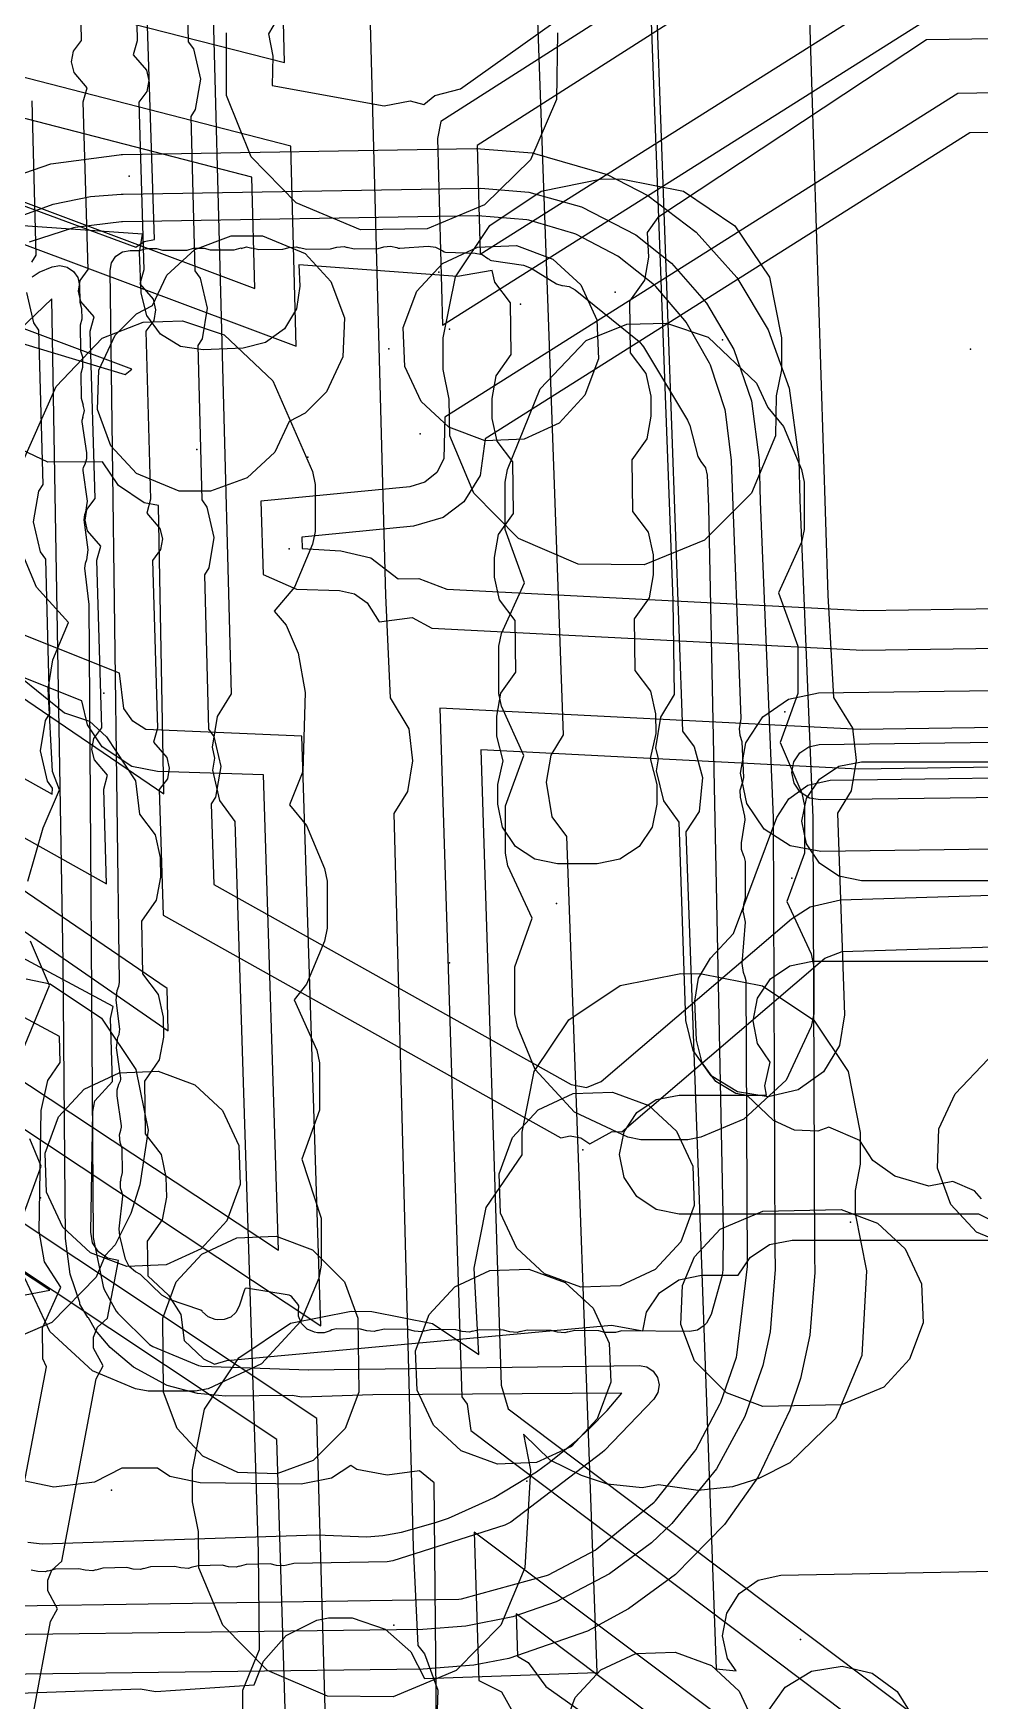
# Model space of a CAD drawing. Header units: metres. Extents: x 17722 to 17999, y 13535 to 15917.
# Drawn here: x 17781.11 to 17804.96, y 14743.12 to 14785.15 of the extents above; entities that cross this region are included whole.
import ezdxf

# ---------------------------------------------------------------- set-up
doc = ezdxf.new("R2010")
doc.units = ezdxf.units.M
for name, color, linetype in [('AI_GREENING_EXCLUSIONS', 1, 'Continuous'), ('AI_GREENING_LAWN', 82, 'Continuous'), ('AI_GREENING_REJECTED', 6, 'Continuous')]:
    doc.layers.add(name, color=color, linetype=linetype)

msp = doc.modelspace()

# ---------------------------------------------------------------- linework, layer by layer
at = {"layer": 'AI_GREENING_EXCLUSIONS'}
for points in [[(17788.296, 14830.503), (17788.583, 14818.963), (17788.708, 14816.383), (17789.178, 14815.604), (17789.27, 14814.791), (17789.141, 14814.024), (17788.793, 14813.467), (17789.283, 14794.973), (17789.408, 14792.393), (17789.879, 14791.615), (17789.971, 14790.802), (17789.842, 14790.034), (17789.493, 14789.477), (17789.984, 14770.984), (17790.109, 14768.403), (17790.579, 14767.625), (17790.671, 14766.812), (17790.542, 14766.044), (17790.194, 14765.487), (17790.684, 14746.994), (17790.806, 14744.517), (17790.969, 14744.303), (17791.31, 14743.386), (17791.271, 14742.4)], [(17773.05, 14783.693), (17783.694, 14779.764), (17783.906, 14779.906), (17784.165, 14779.957), (17783.035, 14814.577)], [(17772.8, 14788.158), (17787.445, 14784.415), (17787.256, 14791.839)], [(17772.272, 14743.01), (17783.805, 14743.423), (17784.196, 14743.359), (17786.678, 14743.526), (17786.915, 14744.12), (17787.481, 14744.764), (17788.261, 14745.151), (17788.553, 14745.21), (17789.147, 14745.21), (17789.98, 14744.925), (17790.624, 14744.359), (17790.969, 14743.679), (17795.319, 14743.835), (17794.562, 14764.909), (17794.191, 14765.402), (17794.045, 14766.281), (17794.163, 14766.959), (17794.471, 14767.468), (17793.639, 14790.627)], [(17796.638, 14790.709), (17797.469, 14767.559), (17797.766, 14767.168), (17797.973, 14766.394), (17797.889, 14765.539), (17797.56, 14765.026), (17798.318, 14743.924), (17798.826, 14743.875), (17798.61, 14744.186), (17798.485, 14744.757), (17798.588, 14745.333), (17798.903, 14745.826), (17799.383, 14746.161), (17799.955, 14746.286), (17805.783, 14746.401)], [(17772.651, 14769.483), (17782.956, 14763.718), (17782.885, 14766.098), (17782.984, 14766.453), (17782.652, 14766.839), (17782.59, 14767.105), (17782.636, 14767.375), (17782.839, 14767.648), (17782.714, 14771.874), (17782.812, 14772.229), (17782.48, 14772.615), (17782.419, 14772.881), (17782.464, 14773.15), (17782.668, 14773.424), (17782.543, 14777.65), (17782.641, 14778.005), (17782.309, 14778.391), (17782.248, 14778.657), (17782.293, 14778.926), (17782.497, 14779.2), (17782.371, 14783.426), (17782.47, 14783.781), (17782.138, 14784.167), (17782.076, 14784.433), (17782.122, 14784.702), (17782.325, 14784.976), (17782.246, 14789.217)], [(17783.646, 14789.181), (17783.726, 14784.967), (17783.628, 14784.613), (17783.96, 14784.227), (17784.021, 14783.961), (17783.976, 14783.691), (17783.772, 14783.418), (17783.898, 14779.191), (17783.799, 14778.837), (17784.131, 14778.451), (17784.193, 14778.185), (17784.147, 14777.915), (17783.944, 14777.642), (17784.069, 14773.415), (17783.97, 14773.061), (17784.303, 14772.675), (17784.364, 14772.409), (17784.319, 14772.139), (17784.115, 14771.866), (17784.24, 14767.639), (17784.142, 14767.285), (17784.474, 14766.899), (17784.535, 14766.633), (17784.49, 14766.363), (17784.286, 14766.09), (17784.38, 14762.922), (17794.403, 14757.315), (17794.643, 14757.364), (17794.911, 14757.311), (17795.139, 14757.16), (17795.697, 14757.468), (17795.941, 14757.467), (17801.061, 14761.841), (17801.494, 14762.008), (17806.942, 14762.176)], [(17808.592, 14789.081), (17800.887, 14789.006), (17791.384, 14782.928), (17791.296, 14782.499), (17791.423, 14777.8), (17803.719, 14785.549), (17804.1, 14785.632), (17812.048, 14785.769)], [(17800.546, 14789.484), (17801.14, 14770.994), (17801.28, 14768.414), (17801.755, 14767.638), (17801.851, 14766.826), (17801.727, 14766.057), (17801.382, 14765.499), (17801.559, 14760.411), (17801.433, 14759.64), (17801.023, 14758.977), (17800.389, 14758.521), (17799.63, 14758.342), (17798.859, 14758.468), (17798.196, 14758.878), (17797.74, 14759.512), (17797.561, 14760.271), (17797.387, 14765.272), (17797.001, 14765.806), (17796.821, 14766.565), (17796.869, 14766.867), (17796.802, 14767.146), (17796.925, 14767.917), (17797.275, 14768.488), (17797.242, 14770.858), (17796.551, 14789.258)], [(17808.601, 14788.081), (17801.184, 14788.008), (17792.301, 14782.328), (17792.375, 14779.584), (17803.05, 14786.323), (17803.778, 14786.603), (17812.031, 14786.769)], [(17784.971, 14786.857), (17785.015, 14784.943), (17785.146, 14784.76), (17785.321, 14783.999), (17785.191, 14783.23), (17785.083, 14783.057), (17785.186, 14779.167), (17785.317, 14778.984), (17785.492, 14778.223), (17785.363, 14777.454), (17785.255, 14777.282), (17785.358, 14773.391), (17785.488, 14773.208), (17785.663, 14772.447), (17785.534, 14771.678), (17785.426, 14771.506), (17785.529, 14767.615), (17785.66, 14767.432), (17785.835, 14766.671), (17785.705, 14765.902), (17785.598, 14765.73), (17785.658, 14763.697), (17794.665, 14758.658), (17795.054, 14758.582), (17795.422, 14758.733), (17800.217, 14762.829), (17800.694, 14763.132), (17801.454, 14763.308), (17806.902, 14763.476)], [(17786.39, 14742.594), (17786.39, 14743.386), (17786.808, 14744.416), (17786.785, 14746.88), (17786.198, 14765.284), (17785.815, 14765.819), (17785.639, 14766.58), (17785.689, 14766.882), (17785.624, 14767.16), (17785.751, 14767.93), (17786.104, 14768.5), (17785.618, 14786.863)], [(17772.803, 14782.858), (17787.736, 14777.268), (17787.599, 14782.31), (17772.693, 14786.156)], [(17787.258, 14785.509), (17787.039, 14785.14), (17787.148, 14784.578), (17787.13, 14783.84), (17789.956, 14783.324), (17790.609, 14783.448), (17790.956, 14783.357), (17791.232, 14783.587), (17791.876, 14783.753), (17795.773, 14786.535)], [(17773.154, 14783.794), (17786.696, 14778.725), (17786.62, 14781.53), (17772.572, 14785.154)], [(17811.048, 14785.097), (17803.623, 14784.992), (17796.848, 14780.514), (17796.586, 14780.131), (17796.62, 14779.51), (17796.514, 14778.935), (17796.136, 14778.402), (17796.155, 14777.101), (17796.549, 14776.579), (17796.671, 14776.007), (17796.679, 14775.507), (17796.573, 14774.931), (17796.195, 14774.399), (17796.214, 14773.097), (17796.608, 14772.576), (17796.73, 14772.004), (17796.738, 14771.504), (17796.632, 14770.928), (17796.254, 14770.395), (17796.273, 14769.094), (17796.667, 14768.572), (17796.79, 14768), (17796.797, 14767.5), (17796.657, 14766.871), (17796.823, 14766.219), (17796.823, 14765.719), (17796.709, 14765.145), (17796.384, 14764.658), (17795.897, 14764.333), (17795.323, 14764.219), (17794.323, 14764.219), (17793.749, 14764.333), (17793.262, 14764.658), (17792.937, 14765.145), (17792.823, 14765.719), (17792.823, 14766.219), (17792.954, 14766.819), (17792.797, 14767.441), (17792.79, 14767.941), (17792.896, 14768.517), (17793.274, 14769.05), (17793.254, 14770.351), (17792.861, 14770.872), (17792.738, 14771.445), (17792.731, 14771.944), (17792.837, 14772.52), (17793.215, 14773.053), (17793.195, 14774.354), (17792.802, 14774.876), (17792.679, 14775.448), (17792.672, 14775.948), (17792.777, 14776.524), (17793.155, 14777.056), (17793.136, 14778.358), (17792.743, 14778.879), (17792.679, 14779.178), (17791.805, 14779.024), (17787.806, 14779.314), (17787.831, 14778.783), (17787.742, 14778.205), (17787.438, 14777.704), (17786.966, 14777.358), (17786.398, 14777.218), (17785.395, 14777.174), (17784.819, 14777.263), (17784.319, 14777.567), (17783.973, 14778.039), (17783.833, 14778.607), (17783.789, 14779.633), (17783.86, 14780.094), (17777.469, 14780.539)], [(17794.32, 14785.167), (17794.3, 14783.486), (17793.642, 14781.962), (17792.482, 14780.828), (17791.038, 14780.224), (17789.357, 14780.204), (17787.736, 14780.882), (17786.602, 14782.042), (17785.978, 14783.583), (17785.978, 14785.167)], [(17812.082, 14783.769), (17804.415, 14783.637), (17791.486, 14775.475), (17791.462, 14774.426), (17791.278, 14774.082), (17790.975, 14773.836), (17790.602, 14773.723), (17786.849, 14773.363), (17786.908, 14771.511), (17787.741, 14771.143), (17788.829, 14771.111), (17789.209, 14771.024), (17789.527, 14770.797), (17789.832, 14770.32), (17790.658, 14770.427), (17791.155, 14770.159), (17802.021, 14769.603), (17809.993, 14769.723)], [(17781.078, 14779.388), (17781.185, 14779.56), (17781.082, 14783.45)], [(17812.1, 14782.769), (17804.712, 14782.642), (17792.501, 14774.933), (17792.374, 14774.004), (17791.958, 14773.343), (17791.445, 14772.952), (17790.697, 14772.728), (17787.878, 14772.457), (17787.887, 14772.171), (17788.859, 14772.111), (17789.619, 14771.936), (17790.307, 14771.4), (17790.829, 14771.412), (17791.531, 14771.141), (17802.039, 14770.604), (17809.978, 14770.723)], [(17780.259, 14781.417), (17781.554, 14781.861), (17783.275, 14782.092), (17783.322, 14782.102), (17783.357, 14782.103), (17783.358, 14782.103), (17792.276, 14782.253), (17793.685, 14782.145), (17795.571, 14781.597), (17796.598, 14781.063), (17797.819, 14780.139), (17798.841, 14779.002), (17799.633, 14777.681), (17800.162, 14776.207), (17800.409, 14774.413), (17800.428, 14773.389), (17800.759, 14765.38), (17800.798, 14754.326), (17800.797, 14754.317), (17800.805, 14753.917), (17800.68, 14752.339), (17800.445, 14751.245), (17800.182, 14750.443), (17799.38, 14748.766), (17798.528, 14747.561), (17797.295, 14746.307), (17796.111, 14745.44), (17795.076, 14744.875), (17793.095, 14744.188), (17792.21, 14744.019), (17790.939, 14743.917), (17774.922, 14743.718)], [(17780.623, 14780.486), (17781.612, 14780.844), (17782.555, 14781.038), (17783.323, 14781.099), (17783.338, 14781.102), (17783.373, 14781.103), (17783.375, 14781.103), (17792.393, 14781.25), (17793.601, 14781.149), (17794.928, 14780.783), (17796.297, 14780.072), (17797.197, 14779.356), (17798.081, 14778.352), (17798.763, 14777.188), (17799.213, 14775.892), (17799.409, 14774.393), (17799.429, 14773.351), (17799.759, 14765.376), (17799.798, 14754.537), (17799.808, 14753.996), (17799.683, 14752.418), (17799.499, 14751.57), (17799.046, 14750.286), (17798.328, 14748.972), (17797.207, 14747.589), (17796.692, 14747.105), (17795.632, 14746.318), (17794.285, 14745.618), (17793.198, 14745.241), (17792.011, 14744.999), (17790.927, 14744.917), (17774.933, 14744.718)], [(17773.151, 14779.655), (17783.423, 14776.552), (17783.591, 14776.684), (17772.278, 14780.919)], [(17773.286, 14770.618), (17781.589, 14765.973), (17781.597, 14766.123), (17781.466, 14766.306), (17781.291, 14767.067), (17781.42, 14767.836), (17781.528, 14768.008), (17781.425, 14771.899), (17781.295, 14772.082), (17781.12, 14772.843), (17781.249, 14773.612), (17781.357, 14773.784), (17781.254, 14777.674), (17781.123, 14777.858), (17780.948, 14778.619)], [(17780.976, 14747.119), (17781.331, 14747.079), (17788.254, 14747.301), (17789.521, 14747.252), (17789.923, 14747.286), (17790.387, 14747.368), (17791.252, 14747.612), (17791.578, 14747.725), (17792.601, 14748.184), (17792.724, 14748.242), (17793.793, 14748.894), (17794.11, 14749.131), (17794.798, 14749.681), (17795.139, 14749.993), (17795.575, 14750.438), (17795.948, 14750.876), (17789.67, 14750.83), (17787.87, 14750.775), (17787.645, 14750.815), (17785.954, 14750.803), (17785.248, 14750.864), (17784.487, 14751.073), (17783.634, 14751.527), (17783.052, 14752.024), (17782.682, 14752.465), (17782.504, 14752.771), (17782.484, 14752.786), (17782.286, 14753.122), (17782.282, 14753.164), (17782.037, 14753.873), (17781.924, 14754.773), (17781.864, 14761.743), (17781.578, 14778.46), (17780.757, 14777.672)], [(17780.741, 14774.106), (17781.688, 14776.247), (17782.848, 14777.469), (17783.878, 14777.876), (17784.872, 14777.903), (17785.922, 14777.551), (17787.146, 14776.392), (17788.149, 14774.106), (17788.214, 14773.784), (17788.214, 14772.596), (17788.149, 14772.274), (17787.695, 14771.191), (17787.179, 14770.588), (17787.483, 14770.235), (17787.783, 14769.525), (17787.965, 14768.536), (17787.9, 14766.544), (17787.566, 14765.704), (17787.997, 14765.187), (17788.45, 14764.104), (17788.515, 14763.782), (17788.515, 14762.594), (17788.45, 14762.272), (17787.997, 14761.188), (17787.683, 14760.789), (17788.259, 14759.523), (17788.324, 14759.2), (17788.324, 14758.013), (17787.876, 14756.775), (17788.369, 14755.285), (17788.369, 14754.098), (17788.304, 14753.775), (17787.851, 14752.692), (17786.863, 14751.618), (17785.517, 14750.987), (17785.194, 14750.922), (17784.007, 14750.922), (17783.684, 14750.987), (17782.601, 14751.44), (17781.527, 14752.428), (17780.896, 14753.775)], [(17773.346, 14773.515), (17784.397, 14765.983), (17784.264, 14773.25), (17783.906, 14773.321), (17783.257, 14773.754), (17782.857, 14774.353), (17781.476, 14774.341), (17780.825, 14774.652)], [(17772.798, 14762.891), (17788.356, 14752.574), (17787.881, 14767.437), (17783.948, 14767.607), (17783.616, 14767.814), (17783.39, 14768.131), (17783.285, 14769.026), (17770.597, 14774.087)], [(17773.169, 14763.819), (17787.294, 14754.48), (17786.911, 14766.465), (17784.242, 14766.544), (17783.594, 14766.672), (17782.846, 14767.171), (17782.478, 14767.719), (17782.337, 14768.328), (17770.401, 14773.088)], [(17780.977, 14763.782), (17781.361, 14765.128), (17781.774, 14766.082), (17781.598, 14766.544), (17781.483, 14768.634), (17781.6, 14769.361), (17781.999, 14770.3), (17781.194, 14771.191), (17780.741, 14772.274)], [(17778.447, 14770.812), (17781.898, 14768.021), (17782.531, 14767.817), (17782.957, 14767.416), (17783.683, 14766.313), (17783.785, 14765.473), (17784.181, 14764.953), (17784.305, 14764.381), (17784.315, 14763.881), (17784.211, 14763.305), (17783.835, 14762.771), (17783.86, 14761.442), (17784.255, 14760.922), (17784.38, 14760.351), (17784.389, 14759.851), (17784.286, 14759.275), (17783.91, 14758.74), (17783.934, 14757.412), (17784.33, 14756.892), (17784.454, 14756.32), (17784.464, 14755.82), (17784.36, 14755.244), (17783.984, 14754.71), (17784, 14753.832), (17784.516, 14753.349), (17784.829, 14752.855), (17784.913, 14752.207), (17785.398, 14751.74), (17785.678, 14751.605), (17785.987, 14751.697), (17795.687, 14752.589), (17796.473, 14752.446), (17796.567, 14752.921), (17796.893, 14753.407), (17797.379, 14753.733), (17797.953, 14753.847), (17798.877, 14753.847), (17799.177, 14754.296), (17799.664, 14754.621), (17800.238, 14754.735), (17806.272, 14754.735), (17804.939, 14755.39), (17797.387, 14755.39), (17796.813, 14755.504), (17796.326, 14755.829), (17796.001, 14756.316), (17795.887, 14756.89), (17796.001, 14757.464), (17796.326, 14757.95), (17796.813, 14758.276), (17797.387, 14758.39), (17799.594, 14758.39), (17799.549, 14758.62), (17799.679, 14759.218), (17799.365, 14759.688), (17799.251, 14760.262), (17799.365, 14760.836), (17799.69, 14761.322), (17800.177, 14761.647), (17800.751, 14761.762), (17808.304, 14761.762)], [(17774.08, 14767.228), (17784.507, 14760.005), (17784.487, 14761.08), (17771.615, 14769.854)], [(17810.914, 14764.66), (17800.957, 14764.528), (17800.19, 14764.671), (17799.535, 14765.096), (17799.093, 14765.739), (17798.931, 14766.502), (17799.073, 14767.269), (17799.498, 14767.924), (17800.141, 14768.366), (17800.904, 14768.528), (17811.679, 14768.671)], [(17810.023, 14767.723), (17801.952, 14767.604), (17791.36, 14768.145), (17791.915, 14750.781), (17792.045, 14750.598), (17792.142, 14749.934), (17803.352, 14741.483)], [(17811.428, 14765.967), (17800.94, 14765.828), (17800.671, 14765.878), (17800.442, 14766.027), (17800.287, 14766.252), (17800.231, 14766.519), (17800.28, 14766.788), (17800.429, 14767.017), (17800.654, 14767.171), (17800.921, 14767.228), (17811.696, 14767.371)], [(17810.038, 14766.723), (17801.901, 14766.606), (17792.394, 14767.091), (17792.906, 14751.081), (17793.079, 14750.48), (17803.682, 14742.487)], [(17780.684, 14740.519), (17781.548, 14745.117), (17781.719, 14745.442), (17781.477, 14745.891), (17781.475, 14746.164), (17781.576, 14746.417), (17781.834, 14746.641), (17782.698, 14751.239), (17782.87, 14751.564), (17782.628, 14752.012), (17782.625, 14752.285), (17782.727, 14752.539), (17782.984, 14752.762), (17783.258, 14754.222), (17782.978, 14754.28), (17782.753, 14754.435), (17782.605, 14754.665), (17782.557, 14754.934), (17782.608, 14757.975), (17782.666, 14758.242), (17783.104, 14758.731), (17783.057, 14760.323), (17783.12, 14760.62), (17772.202, 14766.477)], [(17805.013, 14755.773), (17804.831, 14755.976), (17804.287, 14756.214), (17803.682, 14756.093), (17802.827, 14756.343), (17802.267, 14756.743), (17801.941, 14757.241), (17801.16, 14757.584), (17800.884, 14757.482), (17800.299, 14757.507), (17799.768, 14757.753), (17799.099, 14758.382), (17798.815, 14758.426), (17798.314, 14758.729), (17797.968, 14759.201), (17797.829, 14759.77), (17797.786, 14760.758), (17797.876, 14761.336), (17798.179, 14761.837), (17798.755, 14762.463), (17799.854, 14765.388), (17800.152, 14765.857), (17800.628, 14766.198), (17801.198, 14766.331), (17808.357, 14766.426)], [(17809.68, 14763.793), (17801.984, 14763.793), (17801.41, 14763.907), (17800.923, 14764.232), (17800.598, 14764.719), (17800.484, 14765.293), (17800.598, 14765.867), (17800.923, 14766.353), (17801.41, 14766.679), (17801.984, 14766.793), (17809.892, 14766.793)], [(17780.63, 14747.273), (17781.444, 14751.538), (17781.355, 14751.745), (17781.347, 14752.526), (17781.809, 14753.547), (17781.396, 14754.188), (17781.257, 14754.956), (17781.308, 14757.997), (17781.474, 14758.76), (17781.789, 14759.215), (17781.77, 14759.869), (17771.884, 14765.173)], [(17780.851, 14759.523), (17781.521, 14761.151), (17781.042, 14762.272)], [(17788.565, 14739.408), (17788.258, 14750.237), (17772.132, 14760.958)], [(17780.931, 14761.317), (17781.534, 14761.198), (17782.831, 14760.33), (17783.699, 14759.033), (17784.003, 14757.502), (17783.796, 14756.131), (17783.57, 14755.406), (17783.177, 14754.616), (17782.925, 14754.346), (17782.698, 14753.802), (17781.575, 14752.658), (17780.066, 14752.011)], [(17780.906, 14753.357), (17781.528, 14753.475), (17771.786, 14759.9)], [(17787.565, 14739.377), (17787.246, 14749.709), (17771.836, 14759.954)], [(17780.831, 14755.285), (17781.311, 14756.598), (17781.021, 14757.285)], [(17791.27, 14742.419), (17791.215, 14748.613), (17790.848, 14748.917), (17790.03, 14748.811), (17789.263, 14748.954), (17789.114, 14749.051), (17788.626, 14748.729), (17787.86, 14748.582), (17785.313, 14748.614), (17784.549, 14748.771), (17784.239, 14748.981), (17783.339, 14748.989), (17782.651, 14748.633), (17781.627, 14748.505), (17780.863, 14748.664)], [(17802.649, 14739.552), (17792.221, 14747.37), (17792.336, 14743.635), (17792.909, 14743.348), (17793.186, 14742.855)], [(17801.818, 14738.883), (17793.285, 14745.316), (17793.318, 14744.247), (17793.582, 14744.088), (17794.029, 14743.483), (17802.85, 14737.238)], [(17799.603, 14742.829), (17800.06, 14743.461), (17800.724, 14743.871), (17801.495, 14743.995), (17802.254, 14743.814), (17802.886, 14743.357), (17803.296, 14742.693)]]:
    msp.add_lwpolyline(points, dxfattribs=at)
for points in [[(17793.913, 14781.178), (17795.444, 14781.482), (17795.966, 14781.477), (17797.497, 14781.173), (17798.794, 14780.305), (17799.662, 14779.008), (17799.966, 14777.477), (17799.966, 14776.671), (17799.835, 14776.012), (17799.819, 14775.01), (17799.215, 14773.565), (17798.028, 14772.378), (17796.506, 14771.758), (17794.845, 14771.774), (17793.336, 14772.421), (17792.213, 14773.565), (17791.609, 14775.01), (17791.593, 14775.93), (17791.444, 14776.68), (17791.444, 14777.482), (17791.748, 14779.013), (17792.616, 14780.31), (17793.913, 14781.178)], [(17786.096, 14780.049), (17786.888, 14780.049), (17787.964, 14779.601), (17788.611, 14778.902), (17788.952, 14777.985), (17788.913, 14776.999), (17788.504, 14776.117), (17787.964, 14775.577), (17787.559, 14775.367), (17787.197, 14774.599), (17786.498, 14773.952), (17785.581, 14773.611), (17784.789, 14773.611), (17783.713, 14774.059), (17783.066, 14774.758), (17782.725, 14775.675), (17782.764, 14776.661), (17783.173, 14777.543), (17783.713, 14778.083), (17784.118, 14778.293), (17784.48, 14779.061), (17785.179, 14779.708), (17786.096, 14780.049)], [(17794.907, 14778.814), (17795.316, 14777.932), (17795.355, 14776.946), (17795.014, 14776.029), (17794.367, 14775.33), (17793.485, 14774.921), (17792.499, 14774.882), (17791.582, 14775.223), (17790.883, 14775.87), (17790.474, 14776.752), (17790.435, 14777.738), (17790.776, 14778.655), (17791.423, 14779.354), (17792.305, 14779.763), (17793.291, 14779.802), (17794.208, 14779.461), (17794.907, 14778.814)], [(17792.909, 14768.193), (17792.844, 14768.516), (17792.844, 14769.703), (17792.909, 14770.026), (17793.493, 14771.303), (17793, 14772.648), (17793, 14773.836), (17793.065, 14774.158), (17793.882, 14776.191), (17795.042, 14777.413), (17796.072, 14777.82), (17797.066, 14777.847), (17798.116, 14777.495), (17799.34, 14776.336), (17799.622, 14775.725), (17800.02, 14775.242), (17800.473, 14774.158), (17800.538, 14773.836), (17800.538, 14772.648), (17800.473, 14772.326), (17799.889, 14771.049), (17800.382, 14769.703), (17800.382, 14768.516), (17799.935, 14767.281), (17800.481, 14765.999), (17800.546, 14765.677), (17800.546, 14764.489), (17800.105, 14763.269), (17800.719, 14761.948), (17800.784, 14761.625), (17800.784, 14760.438), (17800.719, 14760.115), (17800.088, 14758.769), (17799.015, 14757.781), (17797.931, 14757.328), (17797.609, 14757.262), (17796.421, 14757.262), (17796.099, 14757.328), (17794.752, 14757.958), (17793.764, 14759.032), (17793.311, 14760.115), (17793.246, 14760.438), (17793.246, 14761.625), (17793.687, 14762.846), (17793.073, 14764.167), (17793.008, 14764.489), (17793.008, 14765.677), (17793.471, 14766.949), (17792.909, 14768.193)], [(17787.591, 14752.638), (17789.122, 14752.942), (17789.644, 14752.937), (17791.175, 14752.633), (17792.343, 14751.852), (17792.224, 14754.028), (17792.528, 14755.559), (17793.433, 14756.882), (17793.433, 14757.455), (17793.737, 14758.986), (17794.605, 14760.283), (17795.902, 14761.151), (17797.433, 14761.455), (17797.955, 14761.45), (17799.486, 14761.146), (17800.783, 14760.278), (17801.651, 14758.981), (17801.955, 14757.45), (17801.955, 14756.644), (17801.824, 14755.985), (17801.824, 14755.406), (17802.112, 14753.958), (17801.989, 14751.826), (17801.326, 14750.24), (17800.182, 14749.117), (17799.399, 14748.727), (17798.737, 14748.513), (17797.868, 14748.423), (17796.869, 14748.567), (17796.455, 14748.493), (17795.586, 14748.583), (17794.924, 14748.797), (17794.141, 14749.187), (17793.464, 14749.844), (17793.644, 14748.937), (17793.497, 14746.47), (17792.893, 14745.025), (17791.77, 14743.881), (17790.184, 14743.218), (17788.523, 14743.234), (17787.014, 14743.881), (17785.891, 14745.025), (17785.287, 14746.47), (17785.271, 14747.39), (17785.122, 14748.14), (17785.122, 14748.942), (17785.426, 14750.473), (17786.294, 14751.77), (17787.591, 14752.638)], [(17808.766, 14758.595), (17809.107, 14757.678), (17809.068, 14756.692), (17808.659, 14755.81), (17807.829, 14754.933), (17806.947, 14754.524), (17805.961, 14754.485), (17804.885, 14754.933), (17804.238, 14755.632), (17803.897, 14756.549), (17803.936, 14757.535), (17804.345, 14758.417), (17805.175, 14759.294), (17806.057, 14759.703), (17807.043, 14759.742), (17808.119, 14759.294), (17808.766, 14758.595)], [(17785.179, 14758.648), (17785.878, 14758.001), (17786.287, 14757.119), (17786.326, 14756.133), (17785.985, 14755.216), (17785.338, 14754.517), (17784.456, 14754.108), (17783.47, 14754.069), (17782.553, 14754.41), (17781.854, 14755.057), (17781.445, 14755.939), (17781.406, 14756.925), (17781.747, 14757.842), (17782.394, 14758.541), (17783.276, 14758.95), (17784.262, 14758.989), (17785.179, 14758.648)], [(17797.321, 14757.478), (17797.73, 14756.596), (17797.769, 14755.61), (17797.428, 14754.693), (17796.781, 14753.994), (17795.899, 14753.585), (17794.913, 14753.546), (17793.996, 14753.887), (17793.297, 14754.534), (17792.888, 14755.416), (17792.849, 14756.402), (17793.19, 14757.319), (17793.837, 14758.018), (17794.719, 14758.427), (17795.705, 14758.466), (17796.622, 14758.125), (17797.321, 14757.478)], [(17802.389, 14755.161), (17803.088, 14754.514), (17803.497, 14753.632), (17803.536, 14752.646), (17803.195, 14751.729), (17802.548, 14751.03), (17801.472, 14750.582), (17799.498, 14750.54), (17798.581, 14750.881), (17797.775, 14751.687), (17797.434, 14752.604), (17797.473, 14753.59), (17797.775, 14754.313), (17798.422, 14755.012), (17799.498, 14755.46), (17801.472, 14755.502), (17802.389, 14755.161)], [(17788.953, 14753.684), (17789.294, 14752.767), (17789.314, 14750.903), (17788.973, 14749.986), (17788.167, 14749.18), (17787.25, 14748.839), (17786.264, 14748.878), (17785.382, 14749.287), (17784.735, 14749.986), (17784.394, 14750.903), (17784.374, 14752.767), (17784.715, 14753.684), (17785.362, 14754.383), (17786.244, 14754.792), (17787.23, 14754.831), (17788.147, 14754.49), (17788.953, 14753.684)], [(17794.52, 14753.664), (17795.219, 14753.017), (17795.628, 14752.135), (17795.667, 14751.149), (17795.326, 14750.232), (17794.679, 14749.533), (17793.797, 14749.124), (17792.811, 14749.085), (17791.894, 14749.426), (17791.195, 14750.073), (17790.786, 14750.955), (17790.747, 14751.941), (17791.088, 14752.858), (17791.735, 14753.557), (17792.617, 14753.966), (17793.603, 14754.005), (17794.52, 14753.664)], [(17798.902, 14743.362), (17799.311, 14742.48), (17799.35, 14741.494), (17799.009, 14740.577), (17798.362, 14739.878), (17797.48, 14739.469), (17796.494, 14739.43), (17795.577, 14739.771), (17794.878, 14740.418), (17794.469, 14741.3), (17794.43, 14742.286), (17794.771, 14743.203), (17795.418, 14743.902), (17796.3, 14744.311), (17797.286, 14744.35), (17798.203, 14744.009), (17798.902, 14743.362)]]:
    msp.add_lwpolyline(points, close=True, dxfattribs=at)
at = {"layer": 'AI_GREENING_LAWN'}
for points in [[(17772.816, 14745.394), (17791.84, 14745.685), (17791.901, 14745.693), (17794.045, 14746.278), (17794.097, 14746.298), (17795.274, 14746.921), (17795.316, 14746.948), (17796.756, 14748.127), (17796.793, 14748.165), (17797.782, 14749.413), (17797.807, 14749.451), (17798.426, 14750.613), (17798.441, 14750.649), (17798.832, 14751.785), (17798.844, 14751.836), (17799.11, 14754.066), (17799.111, 14754.096), (17799.074, 14761.272), (17799.055, 14761.364), (17799.009, 14761.478), (17798.974, 14761.708), (17799.062, 14762.748), (17799.018, 14762.956), (17799.023, 14762.957), (17799.006, 14763.01), (17799.021, 14763.199), (17799.065, 14763.359), (17799.061, 14764.281), (17799.026, 14764.408), (17799.023, 14764.412), (17798.96, 14764.576), (17798.957, 14764.752), (17799.051, 14765.326), (17799.048, 14765.422), (17798.936, 14765.903), (17798.926, 14766.072), (17798.973, 14766.235), (17798.992, 14766.275), (17799.017, 14766.393), (17798.978, 14767.294), (17798.928, 14767.455), (17798.906, 14767.631), (17798.927, 14767.723), (17798.925, 14767.723), (17798.955, 14767.885), (17798.709, 14774.369), (17798.708, 14774.39), (17798.559, 14775.618), (17798.549, 14775.666), (17798.175, 14776.792), (17798.155, 14776.838), (17797.562, 14777.876), (17797.534, 14777.914), (17796.798, 14778.772), (17796.764, 14778.804), (17795.88, 14779.509), (17795.841, 14779.535), (17794.782, 14780.09), (17794.736, 14780.108), (17793.597, 14780.44), (17793.548, 14780.449), (17792.317, 14780.552), (17792.292, 14780.553), (17783.36, 14780.403), (17783.334, 14780.401), (17782.169, 14780.262), (17782.121, 14780.252), (17781.01, 14779.893)], [(17781.081, 14779.012), (17781.261, 14779.134), (17781.589, 14779.264), (17781.777, 14779.299), (17781.965, 14779.261), (17782.125, 14779.154), (17782.233, 14778.996), (17782.273, 14778.808), (17782.281, 14778.374), (17782.327, 14778.22), (17782.332, 14777.952), (17782.291, 14777.797), (17782.302, 14777.154), (17782.348, 14777), (17782.352, 14776.732), (17782.312, 14776.577), (17782.321, 14775.957), (17782.368, 14775.781), (17782.358, 14775.778), (17782.393, 14775.647), (17782.352, 14775.47), (17782.361, 14775.467), (17782.337, 14775.394), (17782.337, 14775.357), (17782.454, 14774.582), (17782.453, 14774.428), (17782.406, 14774.282), (17782.369, 14774.209), (17782.357, 14774.174), (17782.357, 14774.137), (17782.469, 14773.36), (17782.43, 14773.084), (17782.401, 14773.019), (17782.382, 14772.886), (17782.482, 14772.132), (17782.452, 14771.885), (17782.416, 14771.793), (17782.401, 14771.673), (17782.504, 14770.823), (17782.508, 14770.767), (17782.624, 14754.803), (17782.629, 14754.755), (17782.875, 14753.561), (17782.901, 14753.491), (17783.202, 14752.946), (17783.245, 14752.889), (17784.041, 14752.104), (17784.121, 14752.052), (17785.272, 14751.577), (17785.358, 14751.559), (17788.045, 14751.46), (17788.057, 14751.46), (17796.379, 14751.573), (17796.57, 14751.537), (17796.733, 14751.432), (17796.844, 14751.272), (17796.886, 14751.082), (17796.852, 14750.891), (17796.747, 14750.727), (17795.505, 14749.428), (17795.447, 14749.376), (17793.149, 14747.625), (17792.997, 14747.547), (17790.176, 14746.651), (17790.033, 14746.627), (17787.678, 14746.586), (17787.5, 14746.537), (17787.498, 14746.543), (17787.427, 14746.519), (17787.237, 14746.529), (17787.077, 14746.57), (17786.473, 14746.556), (17786.298, 14746.508), (17786.296, 14746.514), (17786.223, 14746.489), (17786.034, 14746.5), (17785.873, 14746.54), (17785.27, 14746.526), (17785.094, 14746.477), (17785.092, 14746.484), (17785.02, 14746.459), (17784.83, 14746.47), (17784.67, 14746.51), (17784.066, 14746.496), (17783.89, 14746.447), (17783.889, 14746.454), (17783.816, 14746.429), (17783.626, 14746.44), (17783.466, 14746.48), (17782.863, 14746.466), (17782.687, 14746.417), (17782.685, 14746.424), (17782.612, 14746.399), (17782.422, 14746.41), (17782.262, 14746.45), (17781.659, 14746.436), (17781.483, 14746.387), (17781.481, 14746.393), (17781.411, 14746.369), (17781.224, 14746.378), (17781.056, 14746.418)]]:
    msp.add_lwpolyline(points, dxfattribs=at)
msp.add_lwpolyline([(17783.306, 14758.745), (17783.317, 14758.78), (17783.318, 14758.816), (17783.208, 14759.577), (17783.245, 14759.847), (17783.276, 14759.918), (17783.294, 14760.048), (17783.196, 14760.785), (17783.224, 14761.027), (17783.266, 14761.138), (17783.282, 14761.229), (17783.049, 14779.177), (17783.086, 14779.371), (17783.194, 14779.536), (17783.358, 14779.646), (17783.552, 14779.683), (17783.791, 14779.682), (17783.952, 14779.726), (17784.214, 14779.727), (17784.369, 14779.686), (17784.993, 14779.691), (17785.148, 14779.735), (17785.416, 14779.737), (17785.571, 14779.695), (17786.172, 14779.699), (17786.348, 14779.744), (17786.351, 14779.733), (17786.483, 14779.768), (17786.617, 14779.735), (17786.619, 14779.746), (17786.795, 14779.703), (17787.397, 14779.709), (17787.556, 14779.755), (17787.745, 14779.772), (17787.818, 14779.75), (17787.82, 14779.756), (17787.997, 14779.713), (17788.598, 14779.719), (17788.757, 14779.765), (17788.946, 14779.781), (17789.02, 14779.759), (17789.021, 14779.765), (17789.199, 14779.722), (17789.8, 14779.728), (17789.947, 14779.771), (17790.11, 14779.789), (17790.271, 14779.754), (17790.31, 14779.738), (17790.347, 14779.735), (17791.063, 14779.789), (17791.249, 14779.767), (17791.414, 14779.679), (17791.429, 14779.667), (17791.463, 14779.648), (17791.501, 14779.64), (17792.251, 14779.612), (17792.422, 14779.575), (17792.57, 14779.481), (17792.597, 14779.457), (17792.627, 14779.436), (17792.661, 14779.426), (17793.465, 14779.306), (17793.655, 14779.236), (17794.3, 14778.835), (17794.431, 14778.798), (17794.452, 14778.798), (17794.62, 14778.77), (17794.769, 14778.687), (17796.377, 14777.383), (17796.491, 14777.252), (17797.603, 14775.403), (17797.659, 14775.269), (17797.86, 14774.484), (17797.932, 14774.364), (17797.935, 14774.361), (17798.05, 14774.204), (17798.097, 14774.015), (17798.132, 14773.225), (17798.132, 14773.213), (17798.494, 14754.977), (17798.494, 14754.966), (17798.491, 14753.986), (17798.473, 14753.854), (17798.198, 14752.856), (17798.075, 14752.641), (17798.016, 14752.58), (17797.849, 14752.467), (17797.652, 14752.429), (17795.942, 14752.445), (17795.786, 14752.403), (17795.518, 14752.405), (17795.364, 14752.45), (17794.763, 14752.455), (17794.586, 14752.412), (17794.584, 14752.418), (17794.511, 14752.396), (17794.322, 14752.413), (17794.163, 14752.458), (17793.562, 14752.464), (17793.384, 14752.421), (17793.383, 14752.427), (17793.309, 14752.405), (17793.12, 14752.421), (17792.961, 14752.467), (17792.36, 14752.472), (17792.183, 14752.429), (17792.181, 14752.436), (17792.108, 14752.413), (17791.918, 14752.43), (17791.76, 14752.476), (17791.159, 14752.481), (17790.981, 14752.438), (17790.979, 14752.444), (17790.906, 14752.422), (17790.717, 14752.439), (17790.558, 14752.484), (17789.957, 14752.49), (17789.779, 14752.447), (17789.778, 14752.453), (17789.704, 14752.431), (17789.515, 14752.447), (17789.356, 14752.493), (17788.755, 14752.498), (17788.638, 14752.47), (17788.596, 14752.448), (17788.438, 14752.395), (17788.272, 14752.398), (17788.195, 14752.412), (17788.01, 14752.487), (17787.869, 14752.628), (17787.794, 14752.813), (17787.798, 14753.013), (17787.8, 14753.023), (17787.8, 14753.075), (17787.777, 14753.122), (17787.63, 14753.301), (17787.597, 14753.329), (17787.557, 14753.343), (17786.488, 14753.519), (17786.448, 14753.518), (17786.43, 14753.483), (17786.301, 14753.07), (17786.219, 14752.913), (17786.087, 14752.794), (17785.922, 14752.729), (17785.745, 14752.725), (17785.693, 14752.734), (17785.516, 14752.798), (17785.375, 14752.924), (17785.363, 14752.939), (17785.337, 14752.964), (17785.305, 14752.98), (17784.542, 14753.234), (17784.354, 14753.348), (17783.811, 14753.869), (17783.689, 14753.932), (17783.528, 14754.066), (17783.436, 14754.254), (17783.29, 14754.842), (17783.278, 14755.018), (17783.368, 14755.838), (17783.366, 14755.875), (17783.34, 14755.946), (17783.344, 14755.948), (17783.309, 14756.043), (17783.307, 14756.207), (17783.324, 14756.26), (17783.321, 14756.26), (17783.363, 14756.438), (17783.351, 14757.039), (17783.304, 14757.197), (17783.286, 14757.387), (17783.32, 14757.503), (17783.313, 14757.505), (17783.337, 14757.579), (17783.337, 14757.616), (17783.221, 14758.368), (17783.221, 14758.52), (17783.267, 14758.666), (17783.306, 14758.745)], close=True, dxfattribs=at)
at = {"layer": 'AI_GREENING_REJECTED'}
for p in [(17783.53, 14781.55), (17791.33, 14779.13), (17795.78, 14778.63), (17793.39, 14778.33), (17791.6, 14777.7), (17798.48, 14777.43), (17790.07, 14777.2), (17804.73, 14777.19), (17790.86, 14775.06), (17785.23, 14774.66), (17788.03, 14774.47), (17787.56, 14772.16), (17782.89, 14768.52), (17800.05, 14768.05), (17800.23, 14763.86), (17794.3, 14763.22), (17791.6, 14761.72), (17794.96, 14757.01), (17781.29, 14755.8), (17801.71, 14755.19), (17783.08, 14748.43), (17793.55, 14748.66), (17790.2, 14745.03), (17800.45, 14744.67)]:
    msp.add_point(p, dxfattribs=at)

doc.saveas('drawing.dxf')
